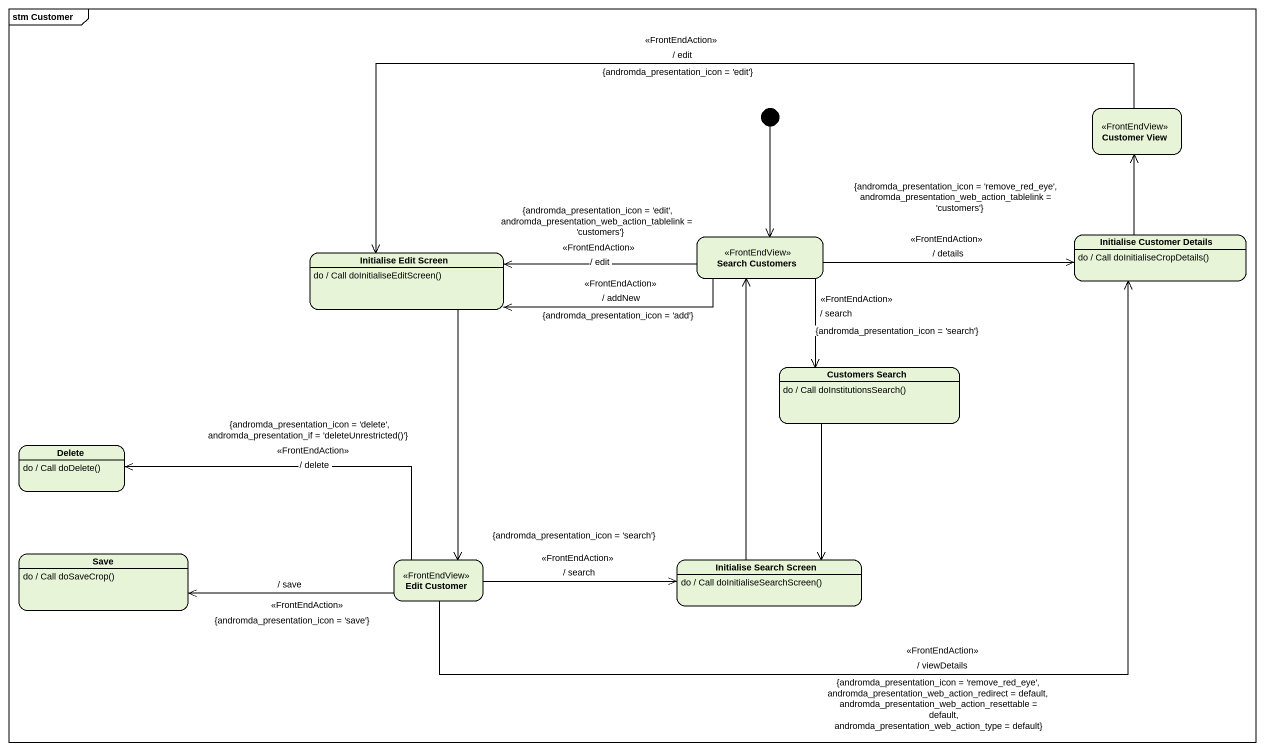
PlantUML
@startuml
mainframe stm Customer
hide empty description
state "Customer View" as Customer_View <<FrontEndView>>
state "Search Customers" as Search_Customers <<FrontEndView>>
state "Initialise Customer Details" as Initialise_Customer_Details
Initialise_Customer_Details : do / Call doInitialiseCropDetails()
state "Initialise Edit Screen" as Initialise_Edit_Screen
Initialise_Edit_Screen : do / Call doInitialiseEditScreen()
state "Customers Search" as Customers_Search
Customers_Search : do / Call doInstitutionsSearch()
state Delete
Delete : do / Call doDelete()
state Save
Save : do / Call doSaveCrop()
state "Edit Customer" as Edit_Customer <<FrontEndView>>
state "Initialise Search Screen" as Initialise_Search_Screen
Initialise_Search_Screen : do / Call doInitialiseSearchScreen()
[*] --> Search_Customers
Customer_View -left-> Initialise_Edit_Screen : <<FrontEndAction>>\n/ edit\n{andromda_presentation_icon = 'edit'}
Search_Customers -right-> Initialise_Customer_Details : {andromda_presentation_icon = 'remove_red_eye', andromda_presentation_web_action_tablelink = 'customers'}\n<<FrontEndAction>>\n/ details
Search_Customers -left-> Initialise_Edit_Screen : {andromda_presentation_icon = 'edit', andromda_presentation_web_action_tablelink = 'customers'}\n<<FrontEndAction>>\n/ edit
Search_Customers -left-> Initialise_Edit_Screen : <<FrontEndAction>>\n/ addNew\n{andromda_presentation_icon = 'add'}
Search_Customers --> Customers_Search : <<FrontEndAction>>\n/ search\n{andromda_presentation_icon = 'search'}
Initialise_Customer_Details -up-> Customer_View
Initialise_Edit_Screen --> Edit_Customer
Customers_Search --> Initialise_Search_Screen
Edit_Customer -right-> Initialise_Customer_Details : <<FrontEndAction>>\n/ viewDetails\n{andromda_presentation_icon = 'remove_red_eye', andromda_presentation_web_action_redirect = default, andromda_presentation_web_action_resettable = default, andromda_presentation_web_action_type = default}
Edit_Customer -left-> Delete : {andromda_presentation_icon = 'delete', andromda_presentation_if = 'deleteUnrestricted()'}\n<<FrontEndAction>>\n/ delete
Edit_Customer -left-> Save : / save\n<<FrontEndAction>>\n{andromda_presentation_icon = 'save'}
Edit_Customer -right-> Initialise_Search_Screen : {andromda_presentation_icon = 'search'}\n<<FrontEndAction>>\n/ search
Initialise_Search_Screen -up-> Search_Customers
@enduml
